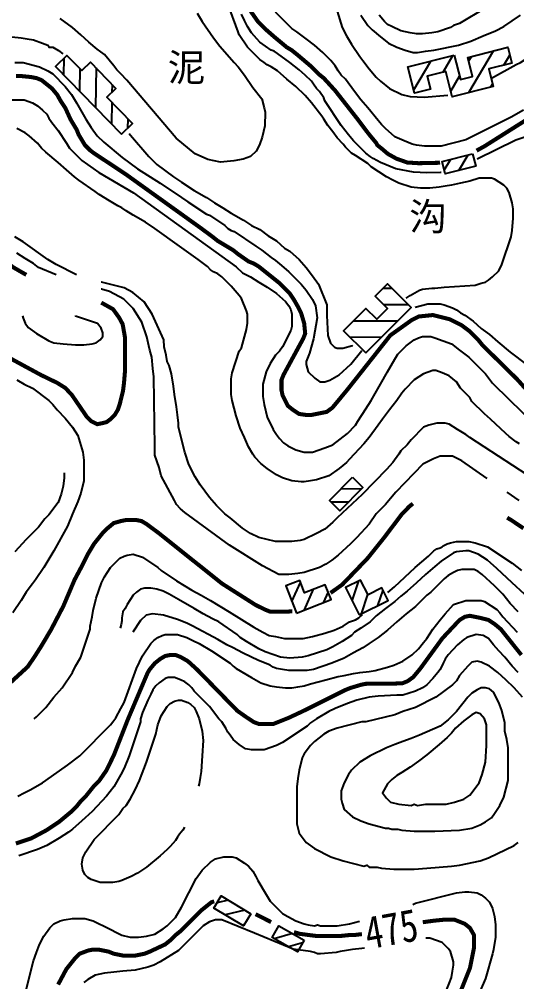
# Model space of a CAD drawing. Extents: x 35515948 to 35520624, y 3302916 to 3308279.
# Drawn here: x 35519135 to 35519442, y 3305613 to 3306207 of the extents above; entities that cross this region are included whole.
import ezdxf
from ezdxf.enums import TextEntityAlignment as Align

# ---------------------------------------------------------------- set-up
doc = ezdxf.new("R2010")
doc.units = 0
doc.header["$LTSCALE"] = 10000
doc.header["$MEASUREMENT"] = 0
for name, color, linetype in [('2113', 7, 'CONTINUOUS'), ('8112', 34, 'CONTINUOUS'), ('HY_DX_DGXZ', 3, 'CONTINUOUS')]:
    doc.layers.add(name, color=color, linetype=linetype)
doc.styles.add('仿宋体', font='')
doc.styles.add('正等线体', font='simhei.ttf', dxfattribs={"width": 0.8})
doc.styles.get('仿宋体').set_extended_font_data('文鼎CS仿宋体')

msp = doc.modelspace()

# ---------------------------------------------------------------- linework, layer by layer
at = {"layer": '2113', "linetype": 'Continuous', "ltscale": 0.005}
for p, q in [((35519396.28, 3306174.08), (35519402.4, 3306184.33)), ((35519412.07, 3306181.02), (35519413.72, 3306183.79)), ((35519412.1, 3306161.56), (35519427.43, 3306187.25)), ((35519433.85, 3306178.48), (35519437.53, 3306184.65)), ((35519162.35, 3306182.56), (35519162.2, 3306172.68)), ((35519374.71, 3306176.97), (35519374.98, 3306177.41)), ((35519378.18, 3306163.25), (35519388.69, 3306180.87)), ((35519172.25, 3306176.31), (35519172.05, 3306162.54)), ((35519182.26, 3306176.72), (35519181.9, 3306152.39)), ((35519400.99, 3306162.45), (35519406.44, 3306171.58)), ((35519192.11, 3306166.57), (35519192.04, 3306161.67)), ((35519425.81, 3306165.02), (35519426.8, 3306166.67)), ((35519191.95, 3306155.53), (35519191.75, 3306142.24)), ((35519201.8, 3306145.38), (35519201.71, 3306139.5)), ((35519397.04, 3306113.76), (35519401.03, 3306120.46)), ((35519405.94, 3306113.53), (35519411.67, 3306123.16)), ((35519359.17, 3306040.88), (35519364.91, 3306040.89)), ((35519359.64, 3306030.88), (35519374.92, 3306030.91)), ((35519340.99, 3306020.85), (35519368.46, 3306020.9)), ((35519338.79, 3306010.85), (35519358.47, 3306010.88)), ((35519333.34, 3305917.34), (35519346.16, 3305917.38)), ((35519327.04, 3305909.19), (35519338.06, 3305909.23)), ((35519303.07, 3305847.86), (35519308.26, 3305859.63)), ((35519340.15, 3305848.18), (35519344.25, 3305860.46)), ((35519310.77, 3305842.65), (35519316.37, 3305855.34)), ((35519322.83, 3305847.33), (35519325.48, 3305853.32)), ((35519345.95, 3305840.25), (35519349.9, 3305852.1)), ((35519356.07, 3305845.31), (35519359.23, 3305854.78)), ((35519263.67, 3305663.79), (35519256.98, 3305662.14)), ((35519273.96, 3305657.57), (35519261.95, 3305654.61)), ((35519273.74, 3305648.75), (35519272.25, 3305648.39)), ((35519303.51, 3305643.11), (35519292.06, 3305639.93)), ((35519309.66, 3305637.32), (35519300.96, 3305634.9))]:
    msp.add_line(p, q, dxfattribs=at)
for points in [[(35519403.17, 3306184.53), (35519406.96, 3306169.52), (35519414.5, 3306171.42), (35519411.52, 3306183.23), (35519436.31, 3306189.49), (35519438.77, 3306179.73), (35519424.42, 3306176.1), (35519427.13, 3306165.35), (35519401.86, 3306158.98), (35519397.94, 3306174.5), (35519386.51, 3306171.61), (35519388.53, 3306163.62), (35519378.71, 3306161.15), (35519374.62, 3306177.32)], [(35519197.95, 3306135.85), (35519204.7, 3306142.4), (35519188.92, 3306158.65), (35519194.52, 3306164.08), (35519178.77, 3306180.31), (35519173.41, 3306175.12), (35519164.32, 3306184.48), (35519157.33, 3306177.69)], [(35519414.5, 3306123.88), (35519416.45, 3306116.2), (35519397.63, 3306111.42), (35519395.68, 3306119.1)], [(35519348.65, 3306001.02), (35519376.68, 3306029.15), (35519362.03, 3306043.75), (35519354.41, 3306036.1), (35519362.03, 3306028.5), (35519355.37, 3306021.8), (35519348.63, 3306028.52), (35519334.89, 3306014.74)], [(35519340.46, 3305924.51), (35519346.89, 3305918.12), (35519332.57, 3305903.71), (35519326.14, 3305910.09)], [(35519305.83, 3305840.73), (35519327.16, 3305849), (35519323.61, 3305858.14), (35519310.77, 3305853.17), (35519307.85, 3305860.68), (35519299.37, 3305857.4)], [(35519344.48, 3305839.52), (35519362.38, 3305848.47), (35519358.52, 3305856.18), (35519349.99, 3305851.91), (35519345.42, 3305861.05), (35519336.06, 3305856.37)], [(35519277.7, 3305655.31), (35519273.18, 3305647.83), (35519254.97, 3305658.82), (35519259.5, 3305666.31)], [(35519310.65, 3305639.07), (35519306.51, 3305631.76), (35519290.79, 3305640.65), (35519294.92, 3305647.96)]]:
    msp.add_lwpolyline(points, close=True, dxfattribs=at)
at = {"layer": 'HY_DX_DGXZ', "linetype": 'Continuous', "ltscale": 0.005}
for points, elevation in [([(35519373.55, 3306034.71), (35519374.1, 3306035.21), (35519376.01, 3306036.48), (35519381.72, 3306039.66), (35519383.63, 3306040.29), (35519389.34, 3306040.93), (35519391.25, 3306040.93), (35519396.96, 3306041.56), (35519416.01, 3306042.83), (35519419.82, 3306044.1), (35519422.36, 3306044.74), (35519424.27, 3306046.01), (35519426.81, 3306047.91), (35519430.62, 3306051.72), (35519432.52, 3306055.53), (35519438.24, 3306072.68), (35519438.87, 3306076.49), (35519439.51, 3306084.11), (35519439.51, 3306089.82), (35519438.87, 3306093.63), (35519436.97, 3306099.98), (35519435.7, 3306102.52), (35519433.79, 3306104.43), (35519428.08, 3306108.24), (35519426.17, 3306108.87), (35519418.55, 3306108.87), (35519412.84, 3306106.97), (35519407.12, 3306105.7), (35519401.41, 3306104.43), (35519397.6, 3306103.79), (35519393.79, 3306103.16), (35519388.07, 3306102.52), (35519382.36, 3306102.52), (35519376.64, 3306103.16), (35519369.02, 3306105.7), (35519365.21, 3306107.6), (35519361.4, 3306109.51), (35519351.88, 3306115.86), (35519349.97, 3306117.76), (35519342.35, 3306122.84), (35519339.81, 3306124.11), (35519336, 3306127.92), (35519334.73, 3306129.83), (35519330.92, 3306133.64), (35519328.38, 3306137.45), (35519325.21, 3306141.26), (35519322.67, 3306145.07), (35519321.4, 3306146.97), (35519315.05, 3306155.23), (35519311.24, 3306159.67), (35519305.52, 3306165.39), (35519299.81, 3306169.83), (35519294.09, 3306174.91), (35519290.28, 3306177.45), (35519287.74, 3306178.72), (35519285.84, 3306179.99), (35519283.3, 3306181.9), (35519275.68, 3306189.52), (35519270.6, 3306197.14), (35519269.96, 3306199.04), (35519263.61, 3306216.19)], 415), ([(35519422.32, 3306213.66), (35519406.49, 3306204.12), (35519402.68, 3306202.85), (35519400.77, 3306201.58), (35519393.15, 3306199.04), (35519389.34, 3306198.41), (35519383.63, 3306197.77), (35519379.82, 3306197.77), (35519376.01, 3306198.41), (35519370.29, 3306199.68), (35519364.58, 3306202.22), (35519362.04, 3306203.49), (35519360.13, 3306205.39), (35519356.96, 3306209.2)], 445), ([(35519395.07, 3306112.33), (35519394.76, 3306112.24), (35519386.22, 3306111.98), (35519378.11, 3306112.51), (35519367.12, 3306114.59), (35519357.59, 3306118.4), (35519353.15, 3306120.94), (35519351.24, 3306122.21), (35519348.7, 3306124.11), (35519341.08, 3306131.73), (35519337.91, 3306135.54), (35519333.46, 3306141.26), (35519323.3, 3306156.5), (35519322.67, 3306158.4), (35519320.13, 3306162.21), (35519318.22, 3306164.12), (35519316.32, 3306166.66), (35519315.05, 3306168.56), (35519311.24, 3306172.37), (35519307.43, 3306175.55), (35519301.71, 3306179.99), (35519294.09, 3306185.71), (35519292.19, 3306186.98), (35519290.28, 3306187.61), (35519283.3, 3306192.69), (35519281.39, 3306194.6), (35519278.22, 3306198.41), (35519275.68, 3306202.22), (35519273.77, 3306206.03), (35519271.87, 3306209.84)], 420), ([(35519445.86, 3306150.78), (35519438.24, 3306146.34), (35519410.3, 3306132.37), (35519395.06, 3306128.56), (35519384.9, 3306128.56), (35519379.82, 3306129.19), (35519377.28, 3306129.83), (35519372.2, 3306131.73), (35519366.48, 3306134.27), (35519360.77, 3306139.35), (35519358.23, 3306141.89), (35519356.32, 3306144.43), (35519349.97, 3306152.05), (35519345.53, 3306157.13), (35519341.72, 3306162.21), (35519336, 3306169.83), (35519333.46, 3306172.37), (35519331.56, 3306174.91), (35519329.65, 3306178.09), (35519327.11, 3306181.26), (35519322.03, 3306186.34), (35519316.95, 3306190.79), (35519311.87, 3306194.6), (35519306.16, 3306199.04), (35519302.98, 3306200.95), (35519292.82, 3306211.11)], 430), ([(35519330.92, 3306211.74), (35519334.1, 3306201.58), (35519336.64, 3306196.5), (35519339.81, 3306191.42), (35519344.89, 3306183.8), (35519346.8, 3306181.26), (35519350.61, 3306176.18), (35519355.05, 3306171.1), (35519357.59, 3306168.56), (35519363.31, 3306164.12), (35519370.93, 3306160.31), (35519376.01, 3306159.04), (35519384.56, 3306158.63), (35519399.29, 3306159.94)], 435), ([(35519345.53, 3306209.2), (35519349.97, 3306202.85), (35519352.51, 3306200.31), (35519357.59, 3306195.87), (35519362.67, 3306192.06), (35519367.75, 3306189.52), (35519372.83, 3306187.61), (35519377.91, 3306186.34), (35519380.45, 3306186.34), (35519385.53, 3306186.98), (35519390.61, 3306187.61), (35519405.85, 3306190.79), (35519413.47, 3306193.33), (35519421.09, 3306196.5), (35519428.71, 3306199.68), (35519433.79, 3306202.22), (35519443.95, 3306209.2)], 440), ([(35519426.08, 3306170.46), (35519441.33, 3306178.95), (35519443.95, 3306179.99), (35519453.48, 3306186.34), (35519457.29, 3306188.88), (35519459.83, 3306190.79), (35519463.64, 3306193.96), (35519467.45, 3306196.5), (35519471.26, 3306199.04), (35519476.97, 3306202.22), (35519480.78, 3306204.12), (35519484.59, 3306206.03), (35519488.4, 3306207.93)], 435), ([(35519115.77, 3306197.14), (35519118.83, 3306197.14), (35519124.55, 3306196.5), (35519130.26, 3306195.87), (35519135.98, 3306195.23), (35519139.79, 3306194.6), (35519143.6, 3306193.96), (35519149.31, 3306192.06), (35519152.49, 3306190.79), (35519153.12, 3306189.52), (35519155.66, 3306189.52), (35519159.15, 3306187.5), (35519161.67, 3306185.51)], 415), ([(35519130.26, 3306157.13), (35519137.88, 3306157.13), (35519142.96, 3306155.23), (35519146.14, 3306153.32), (35519149.31, 3306150.78), (35519151.85, 3306148.24), (35519153.12, 3306145.7), (35519155.03, 3306143.16), (35519158.84, 3306138.08), (35519163.92, 3306130.46), (35519165.82, 3306127.29), (35519173.44, 3306119.67), (35519183.89, 3306112.35), (35519205.33, 3306099.75), (35519268.69, 3306054.08), (35519272.5, 3306050.45), (35519277.58, 3306047.91), (35519282.66, 3306044.74), (35519287.74, 3306041.56), (35519293.46, 3306037.75), (35519299.17, 3306032.67), (35519301.08, 3306030.13), (35519302.35, 3306027.59), (35519302.98, 3306025.05), (35519302.98, 3306017.43), (35519302.35, 3306014.89), (35519297.27, 3306004.73), (35519295.36, 3306002.19), (35519292.82, 3305999.65), (35519289.65, 3305994.57), (35519287.11, 3305989.49), (35519285.2, 3305981.87), (35519285.2, 3305974.25), (35519285.84, 3305969.17), (35519287.74, 3305961.55), (35519291.55, 3305953.93), (35519293.46, 3305950.76), (35519295.36, 3305948.22), (35519297.9, 3305945.68), (35519300.44, 3305943.77), (35519305.52, 3305941.23), (35519310.6, 3305939.96), (35519315.68, 3305939.96), (35519323.3, 3305942.5), (35519328.38, 3305944.41), (35519337.27, 3305951.39), (35519342.35, 3305956.47), (35519343.62, 3305959.01), (35519348.7, 3305966.63), (35519351.88, 3305971.71), (35519357.59, 3305981.87), (35519362.04, 3305989.49), (35519366.48, 3305997.11), (35519368.39, 3306000.29), (35519373.47, 3306005.37), (35519378.55, 3306009.18), (35519381.09, 3306010.45), (35519383.63, 3306011.08), (35519388.71, 3306011.08), (35519391.25, 3306010.45), (35519401.41, 3306006.64), (35519406.49, 3306002.83), (35519412.2, 3305998.38), (35519422.36, 3305988.22), (35519426.81, 3305982.51), (35519436.97, 3305972.35), (35519459.83, 3305950.12)], 430), ([(35519443.32, 3305945.04), (35519441.41, 3305946.31), (35519436.97, 3305949.49), (35519435.06, 3305951.39), (35519425.54, 3305960.28), (35519421.73, 3305963.46), (35519414.11, 3305971.08), (35519412.84, 3305973.62), (35519407.12, 3305979.33), (35519404.58, 3305983.14), (35519400.14, 3305986.95), (35519395.69, 3305988.86), (35519391.88, 3305990.13), (35519389.98, 3305990.13), (35519384.26, 3305988.22), (35519378.55, 3305984.41), (35519372.83, 3305978.7), (35519370.93, 3305976.16), (35519367.75, 3305971.71), (35519363.31, 3305966), (35519358.86, 3305960.28), (35519356.32, 3305956.47), (35519350.61, 3305948.85), (35519347.43, 3305945.04), (35519338.54, 3305935.52), (35519336.64, 3305933.61), (35519332.19, 3305929.8), (35519325.84, 3305925.36), (35519318.22, 3305922.82), (35519314.41, 3305922.18), (35519310.6, 3305921.55), (35519308.7, 3305921.55), (35519302.98, 3305922.18), (35519297.27, 3305924.09), (35519293.46, 3305925.99), (35519287.74, 3305929.8), (35519283.93, 3305932.98), (35519280.12, 3305936.79), (35519278.85, 3305938.69), (35519276.31, 3305943.14), (35519273.77, 3305948.85), (35519271.23, 3305954.57), (35519268.69, 3305962.19), (35519266.15, 3305971.71), (35519265.52, 3305975.52), (35519265.52, 3305985.05), (35519266.15, 3305988.86), (35519270.6, 3306002.19), (35519271.87, 3306004.1), (35519275.04, 3306015.53), (35519275.68, 3306019.34), (35519275.68, 3306025.05), (35519275.04, 3306026.96), (35519271.87, 3306034.58), (35519270.6, 3306036.48), (35519265.52, 3306042.2), (35519259.8, 3306047.91), (35519257.26, 3306049.82), (35519254.72, 3306051.09), (35519252.82, 3306052.36), (35519250.91, 3306054.26), (35519245.2, 3306058.71), (35519233.77, 3306066.96), (35519218.53, 3306077.76), (35519212.81, 3306081.57), (35519205.19, 3306086.01), (35519200.75, 3306088.55), (35519198.21, 3306090.46), (35519195.67, 3306091.73), (35519190.59, 3306094.9), (35519184.24, 3306098.71), (35519181.7, 3306100.62), (35519171.54, 3306107.6), (35519169, 3306109.51), (35519163.92, 3306113.95), (35519158.84, 3306118.4), (35519151.22, 3306124.75), (35519148.68, 3306127.29), (35519146.14, 3306130.46), (35519141.06, 3306134.91), (35519138.52, 3306136.81), (35519133.44, 3306139.35)], 435), ([(35519202.64, 3306136.4), (35519203.45, 3306135.35), (35519214.72, 3306122.21), (35519219.8, 3306117.13), (35519229.96, 3306109.51), (35519235.04, 3306106.33), (35519242.66, 3306101.25), (35519250.28, 3306096.81), (35519255.36, 3306093.63), (35519260.44, 3306090.46), (35519265.52, 3306087.28), (35519273.14, 3306082.84), (35519278.22, 3306079.66), (35519283.3, 3306077.12), (35519288.38, 3306073.31), (35519293.46, 3306070.14), (35519298.54, 3306065.69), (35519301.71, 3306063.79), (35519307.43, 3306058.71), (35519311.87, 3306053.63), (35519315.68, 3306048.55), (35519319.49, 3306043.47), (35519324.57, 3306030.77), (35519324.65, 3306024.18), (35519325.28, 3306011.89), (35519326.86, 3306007.17), (35519329.38, 3306004.65), (35519330.95, 3306004.02), (35519334.42, 3306004.02), (35519340.41, 3306005.59), (35519340.71, 3306005.85)], 415), ([(35519446.65, 3306133.96), (35519441.16, 3306132.13), (35519417.28, 3306120.52)], 420), ([(35519170.25, 3306049.19), (35519157.57, 3306055.53), (35519152.49, 3306058.71), (35519137.25, 3306069.5), (35519132.17, 3306072.68)], 440), ([(35519465.83, 3305914.3), (35519412.84, 3305948.85), (35519410.3, 3305950.76), (35519405.22, 3305953.93), (35519400.14, 3305957.11), (35519397.6, 3305957.74), (35519392.52, 3305957.74), (35519387.44, 3305956.47), (35519384.26, 3305955.2), (35519376.64, 3305947.58), (35519374.1, 3305944.41), (35519370.29, 3305940.6), (35519369.02, 3305938.69), (35519365.21, 3305933.61), (35519361.37, 3305929.21), (35519346.28, 3305913.86), (35519330.92, 3305899.32), (35519328.38, 3305896.78), (35519323.3, 3305892.34), (35519318.22, 3305889.8), (35519310.6, 3305885.99), (35519308.06, 3305885.35), (35519302.98, 3305884.72), (35519292.82, 3305884.72), (35519282.66, 3305887.26), (35519277.58, 3305889.8), (35519272.5, 3305892.97), (35519264.88, 3305899.32), (35519261.71, 3305901.86), (35519256.63, 3305906.94), (35519252.18, 3305912.02), (35519246.47, 3305919.64), (35519243.29, 3305924.72), (35519239.48, 3305932.34), (35519236.94, 3305939.96), (35519233.13, 3305955.2), (35519233.13, 3305957.74), (35519232.5, 3305962.82), (35519231.86, 3305967.9), (35519230.59, 3305975.52), (35519229.96, 3305980.6), (35519228.69, 3305988.22), (35519227.42, 3305993.3), (35519226.15, 3305995.84), (35519225.51, 3305999.65), (35519224.24, 3306004.73), (35519224.03, 3306009.09), (35519216.88, 3306025.04), (35519211.82, 3306032.46), (35519204.84, 3306038.21), (35519199.52, 3306041.18), (35519185.51, 3306044.74), (35519185.45, 3306044.75)], 440), ([(35519379.14, 3306029.3), (35519386.8, 3306031.4), (35519394.42, 3306031.4), (35519396.96, 3306030.77), (35519402.04, 3306028.86), (35519404.58, 3306027.59), (35519407.12, 3306025.69), (35519409.66, 3306024.42), (35519414.74, 3306020.61), (35519419.82, 3306016.16), (35519424.9, 3306012.35), (35519429.98, 3306007.91), (35519437.6, 3306001.56), (35519447.76, 3305993.94)], 420), ([(35519133.44, 3305984.41), (35519137.88, 3305981.87), (35519142.96, 3305979.33), (35519153.12, 3305971.71), (35519155.66, 3305969.17), (35519158.2, 3305966), (35519163.28, 3305960.92), (35519167.73, 3305955.2), (35519170.9, 3305950.12), (35519174.08, 3305939.96), (35519174.71, 3305934.88), (35519174.71, 3305922.18), (35519172.81, 3305914.56), (35519170.9, 3305909.48), (35519167.73, 3305901.86), (35519164.55, 3305894.24), (35519156.3, 3305879), (35519153.12, 3305873.92), (35519149.95, 3305868.84), (35519144.87, 3305861.22), (35519142.96, 3305858.68), (35519139.15, 3305853.6), (35519135.98, 3305848.52), (35519130.9, 3305840.9)], 445), ([(35519362.3, 3305853.28), (35519366.42, 3305856.83), (35519379.16, 3305868.87), (35519387.35, 3305875.85), (35519390.61, 3305879), (35519392.52, 3305880.27), (35519394.42, 3305880.91), (35519395.69, 3305881.54), (35519396.33, 3305882.18), (35519398.87, 3305883.45), (35519400.77, 3305884.08), (35519404.58, 3305884.72), (35519412.2, 3305884.72), (35519416.01, 3305884.08), (35519423.63, 3305881.54), (35519438.87, 3305871.38), (35519444.59, 3305866.94)], 455), ([(35519144.09, 3305775.55), (35519145.5, 3305776.77), (35519151.22, 3305782.48), (35519156.3, 3305788.83), (35519161.38, 3305794.54), (35519167.73, 3305804.07), (35519169.63, 3305807.88), (35519172.81, 3305813.6), (35519178.52, 3305830.74), (35519178.52, 3305832.65), (35519179.79, 3305838.36), (35519180.43, 3305842.17), (35519182.33, 3305849.79), (35519185.51, 3305859.31), (35519187.41, 3305863.12), (35519191.22, 3305868.84), (35519196.94, 3305874.56), (35519199.48, 3305875.83), (35519201.38, 3305876.46), (35519205.19, 3305877.1), (35519210.91, 3305875.19), (35519220.43, 3305868.84), (35519222.34, 3305866.94), (35519231.86, 3305860.58), (35519241.39, 3305854.87), (35519247.1, 3305851.69), (35519252.82, 3305848.52), (35519264.25, 3305841.54), (35519279.49, 3305832.01), (35519285.2, 3305828.83), (35519289.01, 3305826.93), (35519292.82, 3305826.29), (35519298.54, 3305825.02), (35519309.97, 3305825.02), (35519315.68, 3305826.29), (35519323.3, 3305828.2), (35519329.02, 3305830.1), (35519334.73, 3305832.65), (35519338.54, 3305835.19), (35519342.35, 3305836.46), (35519344.26, 3305837.73), (35519346.68, 3305839.82)], 455)]:
    msp.add_lwpolyline(points, dxfattribs=dict(at, elevation=elevation))
at = {"layer": 'HY_DX_DGXZ', "linetype": 'Continuous', "ltscale": 0.005, "const_width": 2.5}
for points, elevation in [([(35519394.4, 3306118.48), (35519393.11, 3306118.26), (35519381.16, 3306118), (35519374.19, 3306118.44), (35519367.56, 3306120.79), (35519362.24, 3306123.75), (35519358.86, 3306126.65), (35519355.69, 3306129.19), (35519355.05, 3306130.46), (35519351.88, 3306134.27), (35519349.34, 3306137.45), (35519343.62, 3306145.07), (35519329.65, 3306162.85), (35519322.67, 3306170.47), (35519319.49, 3306173.01), (35519314.41, 3306178.09), (35519306.16, 3306185.07), (35519302.98, 3306187.61), (35519299.81, 3306189.52), (35519292.19, 3306195.87), (35519287.11, 3306200.31), (35519282.03, 3306205.39), (35519277.58, 3306211.74)], 425), ([(35519132.8, 3306171.74), (35519135.98, 3306171.74), (35519142.33, 3306171.1), (35519145.5, 3306170.47), (35519148.68, 3306169.2), (35519155.03, 3306164.12), (35519158.2, 3306160.31), (35519160.74, 3306155.86), (35519163.28, 3306152.05), (35519166.46, 3306145.07), (35519170.27, 3306138.72), (35519171.54, 3306135.54), (35519175.35, 3306129.19), (35519178.52, 3306126.02), (35519180.74, 3306124.31), (35519200.28, 3306111.4), (35519245.99, 3306078.64), (35519254.09, 3306072.68), (35519257.26, 3306070.14), (35519266.79, 3306064.42), (35519269.96, 3306061.88), (35519276.31, 3306057.44), (35519279.49, 3306056.17), (35519282.66, 3306054.26), (35519295.36, 3306044.1), (35519301.71, 3306037.75), (35519304.25, 3306033.94), (35519306.79, 3306029.5), (35519308.7, 3306025.69), (35519310.6, 3306019.34), (35519311.24, 3306012.99), (35519309.97, 3306009.81), (35519297.9, 3305987.59), (35519296.63, 3305984.41), (35519296.63, 3305978.06), (35519297.27, 3305974.89), (35519300.44, 3305968.54), (35519303.62, 3305966), (35519307.43, 3305963.46), (35519311.87, 3305962.82), (35519315.05, 3305962.82), (35519321.4, 3305964.09), (35519324.57, 3305964.73), (35519328.06, 3305967.32), (35519337.57, 3305978.82), (35519363.74, 3306011.89), (35519376.98, 3306021.34), (35519381.39, 3306023.55), (35519384.86, 3306023.86), (35519389.98, 3306024.42), (35519400.14, 3306021.88), (35519407.76, 3306018.07), (35519412.84, 3306014.26), (35519417.92, 3306009.18), (35519420.46, 3306006), (35519423, 3306003.46), (35519441.85, 3305984.93), (35519450.14, 3305975.69)], 425), ([(35519461.65, 3306153.58), (35519421.71, 3306128.38), (35519416.95, 3306125.77)], 425), ([(35519326.89, 3305853.1), (35519334.09, 3305858.23), (35519349.85, 3305874.61), (35519359.94, 3305887.21), (35519370.65, 3305901.38), (35519375.37, 3305906.31), (35519377.68, 3305908.15)], 450), ([(35519128.67, 3305797.12), (35519140.02, 3305807.52), (35519144.12, 3305813.5), (35519148.53, 3305820.43), (35519154.52, 3305830.51), (35519162.09, 3305845), (35519169, 3305861.22), (35519174.08, 3305870.75), (35519177.25, 3305877.1), (35519181.06, 3305883.45), (35519186.14, 3305889.8), (35519189.32, 3305892.97), (35519193.13, 3305896.15), (35519197.57, 3305897.42), (35519200.75, 3305898.05), (35519207.1, 3305898.05), (35519210.27, 3305897.42), (35519213.45, 3305895.51), (35519220.84, 3305890.04), (35519259.93, 3305858.86), (35519280.73, 3305845.63), (35519286.47, 3305842.81), (35519289.65, 3305841.54), (35519299.17, 3305841.54), (35519303.3, 3305841.76)], 450), ([(35519435.8, 3305899.47), (35519438.24, 3305898.05), (35519445.86, 3305892.97)], 450), ([(35519444.59, 3305814.87), (35519431.89, 3305830.74), (35519428.08, 3305833.92), (35519424.27, 3305836.46), (35519419.19, 3305837.73), (35519412.84, 3305839), (35519409.66, 3305838.36), (35519406.49, 3305836.46), (35519395.87, 3305825.16), (35519382.32, 3305806.58), (35519377.9, 3305801.23), (35519374.44, 3305798.71), (35519371.28, 3305797.45), (35519364.35, 3305797.13), (35519355.52, 3305797.13), (35519348.7, 3305797.08), (35519345.53, 3305796.45), (35519339.18, 3305794.54), (35519336, 3305793.27), (35519323.3, 3305786.92), (35519310.6, 3305780.58), (35519301.08, 3305776.13), (35519291.55, 3305772.32), (35519285.46, 3305772.24), (35519282.94, 3305772.24), (35519279.47, 3305773.5), (35519274.74, 3305776.65), (35519269.38, 3305780.43), (35519244.48, 3305805.94), (35519238.85, 3305811.06), (35519234.4, 3305813.6), (35519231.23, 3305814.87), (35519228.05, 3305814.87), (35519224.88, 3305814.23), (35519221.7, 3305812.33), (35519218.53, 3305809.79), (35519215.35, 3305805.98), (35519214.13, 3305804.03), (35519201.83, 3305775.06), (35519193.32, 3305753.32), (35519188.68, 3305743.75), (35519184.24, 3305737.4), (35519181.06, 3305734.22), (35519175.98, 3305727.87), (35519172.81, 3305724.69), (35519170.27, 3305721.52), (35519167.09, 3305718.35), (35519159.47, 3305712), (35519151.85, 3305706.92), (35519142.33, 3305701.83), (35519132.8, 3305698.66)], 475), ([(35519158.84, 3305611.67), (35519163.92, 3305621.19), (35519169, 3305627.54), (35519172.17, 3305630.71), (35519177.25, 3305632.62), (35519180.43, 3305633.25), (35519183.6, 3305633.25), (35519189.95, 3305631.98), (35519193.13, 3305630.71), (35519199.48, 3305629.44), (35519205.83, 3305629.44), (35519212.18, 3305630.71), (35519215.35, 3305631.98), (35519224.88, 3305636.43), (35519228.05, 3305638.97), (35519231.23, 3305642.15), (35519234.4, 3305644.69), (35519247.1, 3305657.38), (35519253.45, 3305662.46), (35519255.15, 3305662.96)], 475), ([(35519280.61, 3305655.07), (35519290.23, 3305650.19)], 475), ([(35519383.76, 3305650.12), (35519390.61, 3305651.04), (35519396.96, 3305651.67), (35519403.31, 3305651.67), (35519409.66, 3305649.13), (35519412.84, 3305646.59), (35519415.38, 3305642.15), (35519415.38, 3305634.52), (35519414.11, 3305628.17), (35519412.84, 3305621.83), (35519406.49, 3305605.95), (35519400.77, 3305593.25), (35519393.15, 3305580.55), (35519390.61, 3305577.38), (35519386.8, 3305574.2), (35519378.05, 3305568.15)], 475), ([(35519304.32, 3305644), (35519308, 3305642.93), (35519318.12, 3305641.63), (35519332.16, 3305641.54), (35519337.91, 3305642.15), (35519341.08, 3305642.15), (35519346.16, 3305642.78), (35519346.24, 3305642.79)], 475)]:
    msp.add_lwpolyline(points, dxfattribs=dict(at, elevation=elevation))
at = {"layer": 'HY_DX_DGXZ', "linetype": 'Continuous', "ltscale": 0.005, "flags": 128}
for points, elevation in [([(35519244.56, 3306210.47), (35519247.74, 3306205.39), (35519254.72, 3306195.23), (35519258.53, 3306190.15), (35519267.42, 3306179.99), (35519269.96, 3306177.45), (35519273.77, 3306172.37), (35519278.85, 3306164.75), (35519284.57, 3306157.77), (35519285.84, 3306152.05), (35519286.47, 3306149.51), (35519286.29, 3306141.11), (35519284.72, 3306134.13), (35519283.06, 3306129.33), (35519280.97, 3306125.41), (35519277.57, 3306122.19), (35519272.95, 3306120.53), (35519267.19, 3306119.4), (35519259.08, 3306118.7), (35519251.23, 3306120.35), (35519243.38, 3306123.75), (35519231.61, 3306133.43), (35519201.18, 3306169.27), (35519197.57, 3306173.01), (35519195.03, 3306175.55), (35519193.13, 3306178.09), (35519187.41, 3306185.07), (35519182.97, 3306188.25), (35519177.89, 3306192.69), (35519172.81, 3306197.14), (35519167.73, 3306201.58), (35519160.11, 3306207.3)], 410), ([(35519132.17, 3306179.99), (35519137.25, 3306179.99), (35519147.41, 3306177.45), (35519152.49, 3306174.91), (35519155.66, 3306173.01), (35519163.28, 3306165.39), (35519167.09, 3306160.31), (35519170.27, 3306155.23), (35519175.98, 3306145.07), (35519179.16, 3306139.99), (35519182.97, 3306134.91), (35519187.04, 3306130.93), (35519198.39, 3306121.48), (35519207.85, 3306114.55), (35519221.7, 3306105.7), (35519235.04, 3306096.81), (35519238.85, 3306094.27), (35519250.28, 3306086.65), (35519252.18, 3306086.01), (35519261.71, 3306079.66), (35519263.61, 3306077.76), (35519265.52, 3306076.49), (35519267.42, 3306075.85), (35519280.76, 3306066.96), (35519284.57, 3306064.42), (35519290.28, 3306059.98), (35519292.82, 3306058.07), (35519296.63, 3306054.9), (35519301.08, 3306051.09), (35519308.7, 3306043.47), (35519311.87, 3306039.66), (35519315.68, 3306033.94), (35519317.59, 3306030.13), (35519318.66, 3306022.6), (35519316.45, 3306009.69), (35519313.93, 3306000.87), (35519311.87, 3305995.84), (35519311.87, 3305993.94), (35519313.14, 3305989.49), (35519317.16, 3305985.47), (35519320.28, 3305983.31), (35519323.4, 3305983.31), (35519326.52, 3305984.27), (35519332.28, 3305987.63), (35519339.39, 3305994.09), (35519346.1, 3306002.45)], 420), ([(35519157.55, 3306049.19), (35519146.77, 3306053.63), (35519143.6, 3306056.17), (35519138.52, 3306059.34), (35519133.44, 3306062.52)], 445), ([(35519423.57, 3305923.74), (35519407.93, 3305934.62), (35519402.09, 3305937.32), (35519394.5, 3305937.32), (35519390.32, 3305935.75), (35519383.86, 3305932.52), (35519367.12, 3305915.2), (35519363.94, 3305911.39), (35519360.77, 3305907.58), (35519355.05, 3305901.86), (35519350.61, 3305895.51), (35519342.99, 3305887.26), (35519339.18, 3305883.45), (35519331.56, 3305876.46), (35519327.75, 3305873.29), (35519323.94, 3305870.75), (35519320.13, 3305868.84), (35519310.6, 3305865.67), (35519306.79, 3305865.03), (35519301.08, 3305864.4), (35519299.17, 3305864.4), (35519294.92, 3305864.53), (35519284.83, 3305869.88), (35519264.65, 3305882.48), (35519236.91, 3305902.64), (35519234.4, 3305905.04), (35519231.86, 3305907.58), (35519230.59, 3305910.12), (35519222.34, 3305925.36), (35519221.07, 3305930.44), (35519218.53, 3305938.06), (35519218.53, 3305943.14), (35519217.89, 3305986.32), (35519217.26, 3305991.4), (35519216.62, 3305998.38), (35519215.35, 3306002.83), (35519214.72, 3306005.37), (35519213.65, 3306010.92), (35519210.42, 3306019.99), (35519205.1, 3306028.53), (35519199.35, 3306034.29), (35519190.59, 3306039.02), (35519185.51, 3306040.29), (35519185.45, 3306040.32)], 445), ([(35519136.92, 3306023.82), (35519137.25, 3306022.51), (35519138.52, 3306019.34), (35519140.42, 3306016.8), (35519145.5, 3306012.99), (35519153.12, 3306008.54), (35519156.3, 3306007.27), (35519162.01, 3306006.64), (35519169.63, 3306006), (35519174.71, 3306006), (35519179.79, 3306006.64), (35519182.33, 3306007.27), (35519184.87, 3306009.18), (35519186.44, 3306011.18), (35519186.44, 3306013.53), (35519185.48, 3306016.24), (35519183.22, 3306019.29), (35519169.63, 3306023.78), (35519169.49, 3306023.82)], 455), ([(35519162.6, 3305927.21), (35519162.65, 3305926.63), (35519162.65, 3305924.09), (35519162.01, 3305919.01), (35519160.74, 3305913.93), (35519158.84, 3305908.85), (35519153.12, 3305901.23), (35519150.58, 3305898.69), (35519146.77, 3305893.61), (35519139.15, 3305885.99), (35519132.17, 3305878.37)], 440), ([(35519443.16, 3305910.12), (35519435.8, 3305915.24)], 445), ([(35519446.49, 3305852.33), (35519438.87, 3305859.31), (35519429.35, 3305868.21), (35519423.63, 3305873.29), (35519417.92, 3305877.1), (35519412.2, 3305879), (35519410.3, 3305879), (35519404.58, 3305878.37), (35519402.68, 3305877.73), (35519395.06, 3305872.65), (35519391.25, 3305869.48), (35519385.53, 3305864.4), (35519379.82, 3305859.31), (35519374.1, 3305854.23), (35519370.29, 3305851.06), (35519366.48, 3305847.88), (35519360.77, 3305843.44), (35519355.05, 3305839), (35519351.24, 3305835.19), (35519345.53, 3305831.38), (35519341.72, 3305828.83), (35519339.81, 3305826.93), (35519334.1, 3305823.12), (35519328.38, 3305819.94), (35519324.57, 3305818.04), (35519313.14, 3305814.23), (35519309.33, 3305813.6), (35519301.71, 3305812.96), (35519296, 3305813.6), (35519286.47, 3305816.77), (35519282.66, 3305818.67), (35519275.04, 3305823.12), (35519271.23, 3305825.66), (35519269.33, 3305827.56), (35519257.9, 3305835.19), (35519254.09, 3305837.09), (35519248.37, 3305840.27), (35519242.66, 3305843.44), (35519233.13, 3305849.15), (35519227.42, 3305852.33), (35519223.61, 3305854.23), (35519219.8, 3305855.5), (35519215.99, 3305856.14), (35519212.18, 3305856.14), (35519209.64, 3305855.5), (35519207.1, 3305853.6), (35519205.19, 3305851.69), (35519201.38, 3305845.98), (35519200.11, 3305843.44), (35519198.84, 3305841.54), (35519198.21, 3305837.73), (35519198.21, 3305835.82), (35519197.69, 3305833.55), (35519197.08, 3305831.29)], 460), ([(35519442.68, 3305841.54), (35519437.6, 3305846.62), (35519433.16, 3305852.33), (35519428.08, 3305857.41), (35519420.46, 3305864.4), (35519417.92, 3305866.3), (35519415.38, 3305867.57), (35519407.76, 3305867.57), (35519405.22, 3305866.94), (35519402.68, 3305865.67), (35519399.5, 3305863.76), (35519396.96, 3305861.85), (35519393.79, 3305858.68), (35519391.25, 3305856.14), (35519388.71, 3305853.6), (35519386.17, 3305851.69), (35519382.99, 3305848.52), (35519379.18, 3305844.71), (35519373.47, 3305840.27), (35519367.75, 3305835.19), (35519362.04, 3305830.1), (35519356.32, 3305825.66), (35519350.61, 3305821.85), (35519346.8, 3305819.31), (35519341.08, 3305816.13), (35519335.37, 3305812.96), (35519327.75, 3305809.79), (35519316.32, 3305805.98), (35519312.51, 3305805.34), (35519301.08, 3305805.34), (35519297.27, 3305805.98), (35519293.46, 3305806.61), (35519291.55, 3305807.25), (35519289.65, 3305808.52), (35519282.03, 3305811.69), (35519278.22, 3305813.6), (35519272.5, 3305816.13), (35519266.79, 3305819.31), (35519262.98, 3305821.21), (35519257.26, 3305824.39), (35519251.55, 3305827.56), (35519247.74, 3305829.47), (35519242.02, 3305832.65), (35519238.21, 3305834.55), (35519232.41, 3305836.79), (35519223.9, 3305839.31), (35519216.96, 3305840.26), (35519213.18, 3305839.31), (35519209.71, 3305836.16), (35519204.98, 3305828.92)], 465), ([(35519134.07, 3305727.87), (35519137.88, 3305729.77), (35519141.69, 3305731.68), (35519149.31, 3305736.12), (35519151.22, 3305737.4), (35519164.55, 3305746.92), (35519172.17, 3305752.63), (35519191.22, 3305771.69), (35519192.49, 3305773.59), (35519194.4, 3305776.13), (35519197.57, 3305781.85), (35519199.48, 3305785.65), (35519207.1, 3305806.61), (35519209, 3305810.42), (35519210.91, 3305814.23), (35519215.99, 3305821.85), (35519217.89, 3305823.75), (35519220.43, 3305825.66), (35519222.97, 3305826.93), (35519224.88, 3305827.56), (35519232.5, 3305827.56), (35519238.21, 3305825.66), (35519242.02, 3305823.75), (35519245.83, 3305821.85), (35519253.45, 3305817.4), (35519264.88, 3305809.79), (35519266.79, 3305807.88), (35519268.69, 3305806.61), (35519278.22, 3305800.9), (35519283.93, 3305797.72), (35519289.65, 3305795.81), (35519293.46, 3305795.18), (35519299.17, 3305794.54), (35519302.98, 3305794.54), (35519306.79, 3305795.18), (35519310.6, 3305795.81), (35519314.41, 3305797.08), (35519323.94, 3305799.62), (35519331.56, 3305801.53), (35519335.37, 3305802.17), (35519341.08, 3305803.44), (35519344.89, 3305804.07), (35519350.61, 3305804.71), (35519354.42, 3305805.34), (35519362.04, 3305807.25), (35519365.85, 3305808.52), (35519371.56, 3305811.06), (35519377.28, 3305814.87), (35519381.09, 3305818.67), (35519384.26, 3305822.48), (35519386.17, 3305825.02), (35519389.98, 3305830.74), (35519394.42, 3305836.46), (35519397.6, 3305840.27), (35519402.68, 3305845.98), (35519410.3, 3305848.52), (35519419.82, 3305848.52), (35519421.73, 3305847.88), (35519429.35, 3305842.81), (35519431.25, 3305840.9), (35519433.16, 3305838.36), (35519442.05, 3305828.83)], 470), ([(35519442.68, 3305804.07), (35519438.87, 3305807.88), (35519434.43, 3305813.6), (35519430.62, 3305817.4), (35519427.44, 3305821.21), (35519424.27, 3305825.02), (35519421.09, 3305826.93), (35519416.65, 3305827.56), (35519410.93, 3305825.66), (35519409.03, 3305824.39), (35519405.22, 3305821.21), (35519399.5, 3305814.87), (35519397.6, 3305812.33), (35519396.33, 3305809.79), (35519394.42, 3305805.98), (35519393.15, 3305804.07), (35519389.98, 3305800.26), (35519386.17, 3305796.45), (35519383.63, 3305794.54), (35519379.18, 3305792.64), (35519371.56, 3305790.1), (35519367.75, 3305790.1), (35519356.32, 3305789.46), (35519350.61, 3305788.83), (35519342.99, 3305786.92), (35519337.27, 3305785.02), (35519329.65, 3305781.85), (35519325.84, 3305779.94), (35519318.22, 3305775.5), (35519314.41, 3305772.96), (35519312.51, 3305771.05), (35519297.27, 3305760.89), (35519293.46, 3305758.98), (35519285.84, 3305756.44), (35519278.22, 3305756.44), (35519274.41, 3305757.08), (35519270.6, 3305759.62), (35519266.79, 3305762.79), (35519264.88, 3305765.33), (35519263.61, 3305767.24), (35519262.34, 3305769.78), (35519259.8, 3305773.59), (35519257.9, 3305775.5), (35519252.18, 3305783.12), (35519248.37, 3305786.92), (35519242.66, 3305792.64), (35519241.39, 3305794.54), (35519239.48, 3305796.45), (35519236.94, 3305798.35), (35519234.4, 3305799.62), (35519230.59, 3305800.9), (35519226.78, 3305800.9), (35519224.88, 3305800.26), (35519221.07, 3305797.72), (35519219.16, 3305795.81), (35519217.26, 3305793.27), (35519215.99, 3305790.73), (35519214.08, 3305786.92), (35519210.91, 3305779.31), (35519209.64, 3305775.5), (35519209.64, 3305773.59), (35519202.65, 3305752.63), (35519199.48, 3305745.02), (35519197.57, 3305741.21), (35519193.13, 3305733.58), (35519188.68, 3305727.87), (35519179.79, 3305718.35), (35519173.44, 3305712.63), (35519167.73, 3305707.55), (35519165.19, 3305705.65), (35519159.47, 3305701.83), (35519151.85, 3305697.39), (35519146.14, 3305694.85), (35519134.71, 3305691.04)], 480), ([(35519445.22, 3305788.83), (35519440.14, 3305794.54), (35519435.06, 3305799.62), (35519429.98, 3305804.07), (35519424.9, 3305807.88), (35519419.82, 3305810.42), (35519417.28, 3305811.06), (35519414.11, 3305810.42), (35519411.57, 3305807.88), (35519406.49, 3305802.17), (35519404.58, 3305798.99), (35519402.04, 3305796.45), (35519391.88, 3305788.83), (35519379.18, 3305782.48), (35519371.56, 3305779.94), (35519366.48, 3305778.04), (35519348.7, 3305773.59), (35519346.16, 3305773.59), (35519330.92, 3305769.78), (35519325.84, 3305767.88), (35519322.67, 3305765.97), (35519316.95, 3305761.52), (35519314.41, 3305758.98), (35519310.6, 3305753.9), (35519309.33, 3305751.37), (35519307.43, 3305743.75), (35519306.79, 3305738.67), (35519306.16, 3305733.58), (35519306.16, 3305728.5), (35519306.16, 3305710.73), (35519307.43, 3305705.01), (35519311.87, 3305699.29), (35519316.95, 3305695.48), (35519327.11, 3305690.4), (35519334.73, 3305687.87), (35519347.43, 3305684.69), (35519349.34, 3305685.33), (35519350.61, 3305684.06), (35519355.69, 3305684.06), (35519358.23, 3305683.42), (35519365.85, 3305682.79), (35519370.93, 3305682.79), (35519378.55, 3305682.79), (35519386.17, 3305683.42), (35519393.79, 3305684.06), (35519401.41, 3305684.69), (35519406.49, 3305685.33), (35519419.19, 3305687.87), (35519424.27, 3305689.77), (35519440.14, 3305697.39), (35519442.68, 3305699.29)], 485), ([(35519236.86, 3305708.69), (35519235.67, 3305706.92), (35519233.77, 3305704.38), (35519232.5, 3305702.47), (35519231.23, 3305700.56), (35519228.05, 3305696.75), (35519226.15, 3305694.85), (35519221.7, 3305691.04), (35519213.45, 3305684.06), (35519209.64, 3305681.52), (35519207.73, 3305680.25), (35519203.92, 3305678.34), (35519198.21, 3305675.8), (35519196.3, 3305675.17), (35519192.49, 3305674.53), (35519184.87, 3305674.53), (35519179.16, 3305676.44), (35519177.25, 3305677.71), (35519175.35, 3305679.61), (35519174.08, 3305682.15), (35519173.44, 3305685.96), (35519174.08, 3305689.77), (35519175.98, 3305693.58), (35519181.06, 3305701.2), (35519196.3, 3305716.44), (35519198.84, 3305720.25), (35519200.75, 3305722.15), (35519203.29, 3305725.96), (35519206.46, 3305731.68), (35519209, 3305737.4), (35519213.45, 3305748.83), (35519219.16, 3305765.97), (35519220.43, 3305771.69), (35519222.34, 3305777.4), (35519226.15, 3305783.12), (35519228.05, 3305785.02), (35519230.59, 3305786.29), (35519233.13, 3305786.92), (35519235.04, 3305786.92), (35519238.85, 3305785.65), (35519240.75, 3305784.38), (35519242.66, 3305782.48), (35519243.93, 3305779.94), (35519245.83, 3305775.5), (35519247.74, 3305767.88), (35519248.37, 3305762.16), (35519247.74, 3305752.63), (35519247.1, 3305743.11), (35519246.47, 3305739.3), (35519245.83, 3305735.49), (35519245.36, 3305734.07)], 485), ([(35519139.15, 3305608.49), (35519143.6, 3305626.27), (35519145.5, 3305631.35), (35519147.41, 3305636.43), (35519149.95, 3305641.51), (35519153.76, 3305646.59), (35519156.3, 3305649.13), (35519160.11, 3305651.04), (35519162.65, 3305651.67), (35519167.73, 3305652.31), (35519175.35, 3305652.31), (35519180.43, 3305651.04), (35519182.97, 3305649.77), (35519188.05, 3305647.23), (35519198.21, 3305642.15), (35519203.29, 3305640.88), (35519208.37, 3305640.88), (35519213.45, 3305641.51), (35519218.53, 3305642.78), (35519223.61, 3305645.96), (35519226.15, 3305647.86), (35519231.23, 3305652.94), (35519235.04, 3305659.29), (35519243.93, 3305677.07), (35519247.74, 3305682.15), (35519252.82, 3305687.23), (35519255.99, 3305689.13), (35519261.07, 3305690.4), (35519266.15, 3305690.4), (35519268.69, 3305689.77), (35519273.77, 3305686.6), (35519276.31, 3305684.69), (35519278.85, 3305681.52), (35519280.76, 3305678.34), (35519282.03, 3305675.8), (35519286.47, 3305668.18), (35519289.65, 3305663.1), (35519297.27, 3305655.48), (35519300.44, 3305653.58), (35519305.52, 3305651.04), (35519310.6, 3305649.13), (35519313.14, 3305648.5), (35519316.95, 3305647.86), (35519318.86, 3305648.5), (35519320.76, 3305647.86), (35519330.92, 3305647.86), (35519338.54, 3305649.13), (35519344.81, 3305650.7)], 480), ([(35519377.61, 3305661.04), (35519379.18, 3305661.83), (35519404.58, 3305668.18), (35519409.66, 3305668.81), (35519412.2, 3305668.81), (35519417.28, 3305668.18), (35519419.82, 3305666.91), (35519422.36, 3305665), (35519424.9, 3305662.46), (35519426.81, 3305658.65), (35519428.08, 3305653.58), (35519428.71, 3305648.5), (35519428.71, 3305640.88), (35519427.44, 3305633.25), (35519426.81, 3305630.71), (35519422.36, 3305615.48), (35519419.19, 3305607.85)], 480), ([(35519347.8, 3305634.16), (35519346.16, 3305633.89), (35519340.45, 3305633.25), (35519336.64, 3305632.62), (35519332.83, 3305631.98), (35519330.29, 3305631.35), (35519320.76, 3305630.71), (35519318.86, 3305630.71), (35519316.95, 3305631.35), (35519314.45, 3305632.12), (35519303.81, 3305633.52), (35519279.92, 3305643.28), (35519259.8, 3305651.67), (35519255.99, 3305651.67), (35519252.18, 3305650.4), (35519248.37, 3305647.86), (35519233.13, 3305632.62), (35519221.7, 3305625.63), (35519217.89, 3305623.73), (35519214.08, 3305622.46), (35519206.46, 3305620.56), (35519198.84, 3305619.92), (35519193.13, 3305619.29), (35519187.41, 3305618.65), (35519181.7, 3305617.38), (35519177.25, 3305614.84), (35519174.71, 3305612.94)], 470), ([(35519372.26, 3305575.49), (35519374.1, 3305576.74), (35519376.01, 3305578.01), (35519380.45, 3305581.82), (35519386.17, 3305587.54), (35519391.88, 3305595.15), (35519393.15, 3305597.06), (35519395.06, 3305600.87), (35519396.96, 3305604.68), (35519400.14, 3305612.3), (35519401.41, 3305616.11), (35519402.04, 3305619.92), (35519402.68, 3305623.73), (35519402.68, 3305625.63), (35519400.77, 3305631.98), (35519399.5, 3305633.89), (35519395.69, 3305637.7), (35519388.07, 3305640.24), (35519385.55, 3305640.24)], 470)]:
    msp.add_lwpolyline(points, dxfattribs=dict(at, elevation=elevation))
at = {"layer": 'HY_DX_DGXZ', "linetype": 'Continuous', "ltscale": 0.005, "const_width": 2.5, "elevation": 450, "flags": 128}
for points in [[(35519139.21, 3306049.19), (35519131.77, 3306053.47), (35519121.37, 3306060.61), (35519111.85, 3306070.14), (35519108.67, 3306073.95), (35519106.13, 3306077.76), (35519100.42, 3306084.74), (35519097.24, 3306087.92), (35519094.07, 3306091.73), (35519088.35, 3306097.44), (35519083.91, 3306099.98), (35519080.1, 3306101.25), (35519076.29, 3306098.08), (35519076.29, 3306098.08)], [(35519129.88, 3305997.41), (35519148.48, 3305987.33), (35519158.25, 3305982.61), (35519163.29, 3305979.46), (35519167.39, 3305975.05), (35519172.12, 3305968.12), (35519176.62, 3305961.55), (35519179.16, 3305959.01), (35519182.97, 3305957.11), (35519186.14, 3305957.74), (35519188.68, 3305958.38), (35519191.22, 3305960.28), (35519193.76, 3305962.82), (35519195.67, 3305966), (35519196.94, 3305969.81), (35519198.84, 3305977.43), (35519199.48, 3305982.51), (35519200.11, 3305990.13), (35519200.11, 3306010.45), (35519198.65, 3306018.77), (35519196.38, 3306022.95), (35519192.72, 3306028.01), (35519185.45, 3306032.07)]]:
    msp.add_lwpolyline(points, dxfattribs=at)
at = {"layer": 'HY_DX_DGXZ', "linetype": 'Continuous', "ltscale": 0.005, "flags": 128}
for points, elevation in [([(35519368.39, 3305707.55), (35519370.93, 3305706.92), (35519378.55, 3305706.28), (35519391.25, 3305706.28), (35519406.49, 3305706.92), (35519414.11, 3305708.19), (35519419.19, 3305710.09), (35519422.36, 3305712), (35519426.17, 3305714.54), (35519428.08, 3305717.08), (35519431.25, 3305722.15), (35519433.79, 3305727.23), (35519436.33, 3305737.4), (35519436.33, 3305757.71), (35519435.7, 3305762.79), (35519434.43, 3305767.88), (35519434.43, 3305772.96), (35519432.52, 3305780.58), (35519430.62, 3305785.65), (35519427.44, 3305792), (35519424.9, 3305793.91), (35519422.36, 3305794.54), (35519419.82, 3305794.54), (35519417.28, 3305793.27), (35519414.11, 3305791.37), (35519411.57, 3305788.83), (35519404.58, 3305779.94), (35519399.5, 3305774.86), (35519394.42, 3305771.05), (35519381.72, 3305765.33), (35519376.64, 3305763.43), (35519371.56, 3305761.52), (35519366.48, 3305759.62), (35519361.4, 3305757.71), (35519351.24, 3305752.63), (35519344.89, 3305748.83), (35519339.81, 3305743.75), (35519337.91, 3305741.21), (35519335.37, 3305736.12), (35519333.46, 3305731.04), (35519333.46, 3305725.96), (35519334.1, 3305723.42), (35519335.37, 3305719.62), (35519340.45, 3305715.17), (35519345.53, 3305712.63), (35519350.61, 3305710.73), (35519360.77, 3305708.19), (35519362.67, 3305708.19), (35519364.58, 3305707.55)], 490), ([(35519385.53, 3305722.79), (35519398.23, 3305722.79), (35519403.31, 3305724.06), (35519409.03, 3305725.96), (35519412.84, 3305728.5), (35519418.55, 3305736.12), (35519420.46, 3305741.21), (35519422.36, 3305748.83), (35519423, 3305758.98), (35519423, 3305771.69), (35519421.73, 3305775.5), (35519419.19, 3305778.67), (35519416.65, 3305779.31), (35519414.11, 3305778.04), (35519409.03, 3305774.23), (35519403.95, 3305769.78), (35519401.41, 3305766.6), (35519398.87, 3305764.06), (35519393.79, 3305759.62), (35519386.17, 3305753.27), (35519381.09, 3305749.46), (35519376.01, 3305745.65), (35519370.93, 3305742.48), (35519367.75, 3305740.57), (35519364.58, 3305738.03), (35519362.04, 3305735.49), (35519358.86, 3305729.77), (35519361.4, 3305726.6), (35519363.94, 3305724.06), (35519369.02, 3305722.79), (35519376.64, 3305722.15), (35519378.55, 3305722.79), (35519380.45, 3305722.15)], 495)]:
    msp.add_lwpolyline(points, close=True, dxfattribs=dict(at, elevation=elevation))

# ---------------------------------------------------------------- texts
at = {"layer": '2113', "linetype": 'Continuous', "ltscale": 0.005, "style": '仿宋体'}
for s, p in [('泥', (35519226.45, 3306168.59, 3306538.3)), ('沟', (35519375.46, 3306076.65, 3306538.3))]:
    msp.add_text(s, height=17, dxfattribs=at).set_placement(p)
at = {"layer": '8112', "linetype": 'Continuous', "ltscale": 0.005, "style": '正等线体', "width": 0.8}
msp.add_text('475', height=20, rotation=10.243, dxfattribs=at).set_placement((35519348.27, 3305643.19), align=Align.MIDDLE_LEFT)

doc.saveas('drawing.dxf')
